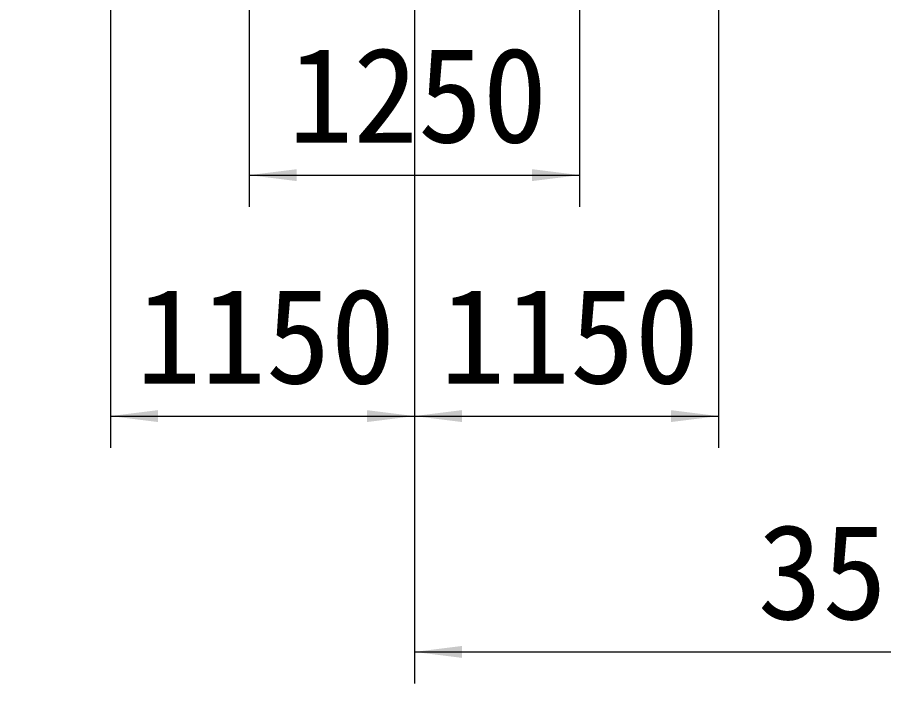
# Model space of a CAD drawing. Header units: millimetres. Extents: x -50460 to 50460, y -35640 to 35640.
# Drawn here: x 28019 to 31296, y 17567 to 20085 of the extents above; entities that cross this region are included whole.
import ezdxf

# ---------------------------------------------------------------- set-up
doc = ezdxf.new("R2010")
doc.units = ezdxf.units.MM
doc.layers.get('0').update_dxf_attribs({"lineweight": 35})
doc.layers.add('尺寸线层', color=4, linetype='Continuous', lineweight=18)
doc.dimstyles.new('AM_DEMATIC$0', dxfattribs={"dimscale": 120, "dimtxt": 3, "dimasz": 1.5, "dimexe": 1, "dimexo": 0, "dimgap": 1, "dimtad": 1, "dimdsep": 46, "dimtxsty": 'Standard', "dimblk": '_CAXARROW', "dimcen": 0, "dimdle": 3, "dimclrd": 256, "dimclre": 256, "dimclrt": 2, "dimadec": 0, "dimazin": 2, "dimtfac": 0.707107, "dimtdec": 3, "dimtmove": 0, "dimatfit": 3, "dimfxl": 0, "dimfrac": 2, "dimtolj": 1, "dimlwd": 18, "dimarcsym": 0})

# ---------------------------------------------------------------- blocks, each defined once
blk = doc.blocks.new('*X641')
at = {"layer": '尺寸线层', "linetype": 'Continuous', "lineweight": 18}
for points in [[(29521.1, 17686.9), (29701.1, 17709.4), (29701.1, 17664.4)], [(33071.1, 17686.9), (32891.1, 17709.4), (32891.1, 17664.4)]]:
    blk.add_hatch(color=256, dxfattribs=at).paths.add_polyline_path(points, flags=0)
at = {"layer": '尺寸线层'}
for p, q in [((29521.1, 20461.4), (29521.1, 17566.9)), ((33071.1, 20461.4), (33071.1, 17566.9))]:
    blk.add_line(p, q, dxfattribs=at)
at = {"layer": '尺寸线层', "linetype": 'Continuous', "lineweight": 18}
blk.add_line((29521.1, 17686.9), (33071.1, 17686.9), dxfattribs=at)
at = {"layer": '尺寸线层', "color": 2, "insert": (31309.1, 17986.9), "char_height": 360, "width": 1936, "attachment_point": 5, "line_spacing_factor": 1.37}
blk.add_mtext('3550', dxfattribs=at)
blk = doc.blocks.new('_CAXARROW')
blk.add_hatch(color=0).paths.add_polyline_path([(0, 0), (-1, 0.125), (-1, -0.125)], flags=0)
blk = doc.blocks.new('*X644')
at = {"layer": '尺寸线层', "linetype": 'Continuous', "lineweight": 18}
for points in [[(28896.1, 19488.9), (29076.1, 19511.4), (29076.1, 19466.4)], [(30146.1, 19488.9), (29966.1, 19511.4), (29966.1, 19466.4)]]:
    blk.add_hatch(color=256, dxfattribs=at).paths.add_polyline_path(points, flags=0)
at = {"layer": '尺寸线层'}
for p, q in [((28896.1, 21939.4), (28896.1, 19368.9)), ((30146.1, 21939.4), (30146.1, 19368.9))]:
    blk.add_line(p, q, dxfattribs=at)
at = {"layer": '尺寸线层', "linetype": 'Continuous', "lineweight": 18}
blk.add_line((28896.1, 19488.9), (30146.1, 19488.9), dxfattribs=at)
at = {"layer": '尺寸线层', "color": 2, "insert": (29534.1, 19788.9), "char_height": 360, "width": 1880, "attachment_point": 5, "line_spacing_factor": 1.37}
blk.add_mtext('1250', dxfattribs=at)
blk = doc.blocks.new('*X645')
at = {"layer": '尺寸线层', "linetype": 'Continuous', "lineweight": 18}
for points in [[(29521.1, 18578.2), (29701.1, 18600.7), (29701.1, 18555.7)], [(30671.1, 18578.2), (30491.1, 18600.7), (30491.1, 18555.7)]]:
    blk.add_hatch(color=256, dxfattribs=at).paths.add_polyline_path(points, flags=0)
at = {"layer": '尺寸线层'}
for p, q in [((30671.1, 21162.2), (30671.1, 18458.2)), ((29521.1, 20461.4), (29521.1, 18458.2))]:
    blk.add_line(p, q, dxfattribs=at)
at = {"layer": '尺寸线层', "linetype": 'Continuous', "lineweight": 18}
blk.add_line((29521.1, 18578.2), (30671.1, 18578.2), dxfattribs=at)
at = {"layer": '尺寸线层', "color": 2, "insert": (30109.1, 18878.2), "char_height": 360, "width": 1880, "attachment_point": 5, "line_spacing_factor": 1.37}
blk.add_mtext('1150', dxfattribs=at)
blk = doc.blocks.new('*X646')
at = {"layer": '尺寸线层', "linetype": 'Continuous', "lineweight": 18}
for points in [[(28371.1, 18578.2), (28551.1, 18600.7), (28551.1, 18555.7)], [(29521.1, 18578.2), (29341.1, 18600.7), (29341.1, 18555.7)]]:
    blk.add_hatch(color=256, dxfattribs=at).paths.add_polyline_path(points, flags=0)
at = {"layer": '尺寸线层'}
for p, q in [((28371.1, 21162.2), (28371.1, 18458.2)), ((29521.1, 20461.4), (29521.1, 18458.2))]:
    blk.add_line(p, q, dxfattribs=at)
at = {"layer": '尺寸线层', "linetype": 'Continuous', "lineweight": 18}
blk.add_line((28371.1, 18578.2), (29521.1, 18578.2), dxfattribs=at)
at = {"layer": '尺寸线层', "color": 2, "insert": (28959.1, 18878.2), "char_height": 360, "width": 1880, "attachment_point": 5, "line_spacing_factor": 1.37}
blk.add_mtext('1150', dxfattribs=at)

msp = doc.modelspace()

# ---------------------------------------------------------------- dimensions: what is measured, and where the dimension line sits
at = {"layer": '尺寸线层'}
for base, p1, p2, picture, middle in [((30146.063, 19488.914), (28896.063, 21939.445), (30146.063, 21939.445), '*X644', (29521.063, 19488.914)), ((29521.063, 18578.16), (28371.063, 21162.182), (29521.063, 20461.445), '*X646', (28946.063, 18578.16)), ((30671.063, 18578.16), (29521.063, 20461.445), (30671.063, 21162.182), '*X645', (30096.063, 18578.16)), ((33071.063, 17686.924), (29521.063, 20461.445), (33071.063, 20461.445), '*X641', (31296.063, 17686.924))]:
    dim = msp.add_linear_dim(base=base, p1=p1, p2=p2, dimstyle='AM_DEMATIC$0', override={"dimsah": 1, "dimtfill": 1, "dimtzin": 8}, dxfattribs=at)
    dim.commit()
    dim.dimension.update_dxf_attribs({"geometry": picture, "text_midpoint": middle})

doc.saveas('drawing.dxf')
